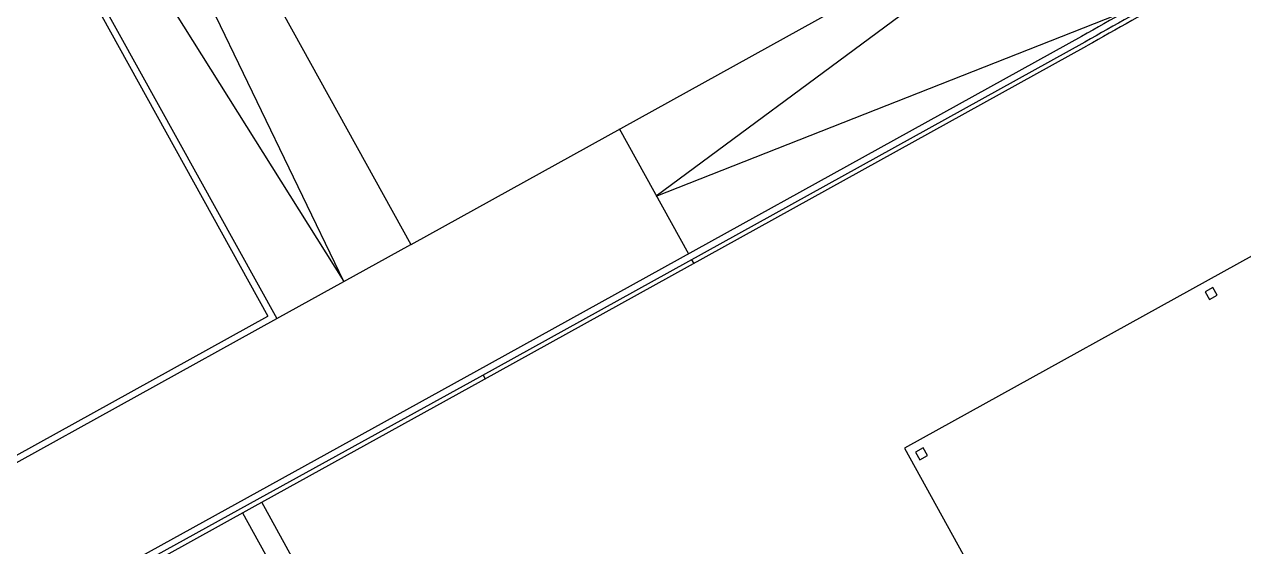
# Model space of a CAD drawing. Header units: millimetres. Extents: x 441061 to 442903, y 4515148 to 4515613.
# Drawn here: x 442601.373 to 442603.111, y 4515548.88 to 4515549.624 of the extents above; entities that cross this region are included whole.
import ezdxf

# ---------------------------------------------------------------- set-up
doc = ezdxf.new("R2010")
doc.units = ezdxf.units.MM
doc.linetypes.add('CONTINUA', pattern=[0])
doc.layers.add('01_mono BAJA', color=2, linetype='Continuous')
doc.layers.add('01_piscinas', color=254, linetype='Continuous')

# ---------------------------------------------------------------- blocks, each defined once
blk = doc.blocks.new('A$C6A825EFA')
at = {"layer": '01_mono BAJA', "color": 254}
for p, q in [((15.7, 0, 0), (15.7, 3)), ((0, 0, 0), (15.7, 0, 0))]:
    blk.add_line(p, q, dxfattribs=at)
blk.add_lwpolyline([(11.835, 0.2), (11.735, 0.2), (11.735, 0.1), (11.835, 0.1)], close=True, dxfattribs=at)
at = {"layer": '01_mono BAJA', "color": 254, "elevation": 0}
blk.add_lwpolyline([(15.61, 0.2), (15.51, 0.2), (15.51, 0.1), (15.61, 0.1)], close=True, dxfattribs=at)
blk = doc.blocks.new('A$C21391103')
at = {"layer": '01_piscinas'}
for p, q in [((123.107, 88.97, 0), (130.592, 75.446, 0)), ((129.826, 75.022, 0), (123.107, 88.97, 0)), ((121.389, 88.46, 0), (129.061, 74.599, 0)), ((121.389, 88.46, 0), (129.826, 75.022, 0)), ((121.352, 88.372, 0), (128.959, 74.628, 0)), ((131.397, 73.889), (138.299, 77.708)), ((132.965, 76.767, 0), (133.756, 75.337, 0)), ((129.061, 74.599, 0), (130.592, 75.446, 0)), ((133.792, 75.271, 0), (133.816, 75.228, 0)), ((118.278, 68.631, 0), (129.061, 74.599, 0)), ((121.609, 70.56, 0), (128.959, 74.628, 0)), ((128.782, 72.446), (131.397, 73.889)), ((131.414, 73.956, 0), (131.439, 73.912)), ((120.867, 68.078), (128.781, 72.445)), ((138.99, 54.256), (128.89, 72.506)), ((128.672, 72.385), (138.771, 54.135))]:
    blk.add_line(p, q, dxfattribs=at)
for points in [[(190.313, 94.655, 0.016487), (186.452, 94.326, 0.014757), (179.014, 93.219, 0.006475), (173.237, 91.916, 0.008166), (166.004, 90.06, 0.021654), (156.884, 86.945, 0.020322), (148.6, 83.315, 0.00713), (143.042, 80.454, 0.000222), (142.87, 80.363), (141.581, 79.663), (140.292, 78.964, 0.002681), (138.239, 77.818), (131.338, 73.999), (128.723, 72.556), (120.808, 68.189), (115.866, 65.449), (102.696, 58.15), (102.582, 58.086), (113.364, 40.09)], [(190.311, 94.58, 0.016462), (186.461, 94.251, 0.014755), (179.028, 93.145, 0.006474), (173.255, 91.843, 0.008165), (166.024, 89.988, 0.021653), (156.911, 86.875, 0.020322), (148.633, 83.247, 0.00713), (143.077, 80.388, 0.000222), (142.906, 80.297), (141.617, 79.597), (140.328, 78.898, 0.002681), (138.276, 77.753), (131.374, 73.933), (128.759, 72.49), (120.845, 68.123), (115.902, 65.383), (102.733, 58.084), (102.686, 58.058), (113.429, 40.128)]]:
    blk.add_lwpolyline(points, format="xyb", dxfattribs=at)
at = {"layer": '01_piscinas', "elevation": 0}
blk.add_lwpolyline([(130.593, 75.444), (137.445, 79.236, -0.002679), (139.511, 80.389), (140.804, 81.091), (142.098, 81.793, -0.000228), (142.276, 81.888, -0.007137), (147.881, 84.772, -0.008301), (151.278, 86.359)], format="xyb", dxfattribs=at)
blk.add_lwpolyline([(138.78, 79.984), (133.39, 75.997), (138.763, 78.113)], dxfattribs=at)
at = {"layer": '01_piscinas'}
blk.add_arc((246.111, -113.01), 219.082, 118.8647, 119.47916, dxfattribs=at)
at = {"layer": '01_piscinas', "rotation": 208.9585834453381}
blk.add_blockref('A$C6A825EFA', (149.956, 80.722, 0), dxfattribs=at)

msp = doc.modelspace()

# ---------------------------------------------------------------- block references
at = {"layer": '01_piscinas', "color": 6, "linetype": 'CONTINUA', "xscale": 0.125, "yscale": 0.125, "zscale": 0.125}
msp.add_blockref('A$C21391103', (442585.5998, 4515539.8796), dxfattribs=at)

doc.saveas('drawing.dxf')
